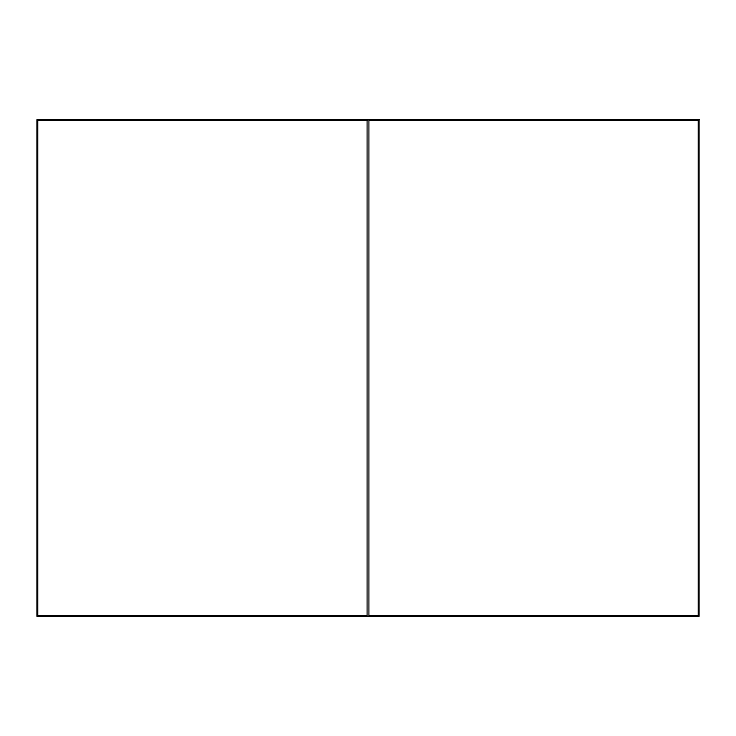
<?xml version="1.0" encoding="UTF-8"?>
<svg xmlns="http://www.w3.org/2000/svg" width="736" height="736" viewBox="0 0 736 736"><rect width="100%" height="100%" fill="white"/><g stroke="black" fill="none" stroke-linecap="round" stroke-linejoin="round"><path stroke-width="1.1" d="M699.2 119.6L36.8 119.6L36.8 616.4L699.2 616.4L699.2 119.6M367.172 120.428L37.628 120.428L37.628 615.572L367.172 615.572L367.172 120.428M698.372 120.428L368.828 120.428L368.828 615.572L698.372 615.572L698.372 120.428"/></g></svg>
